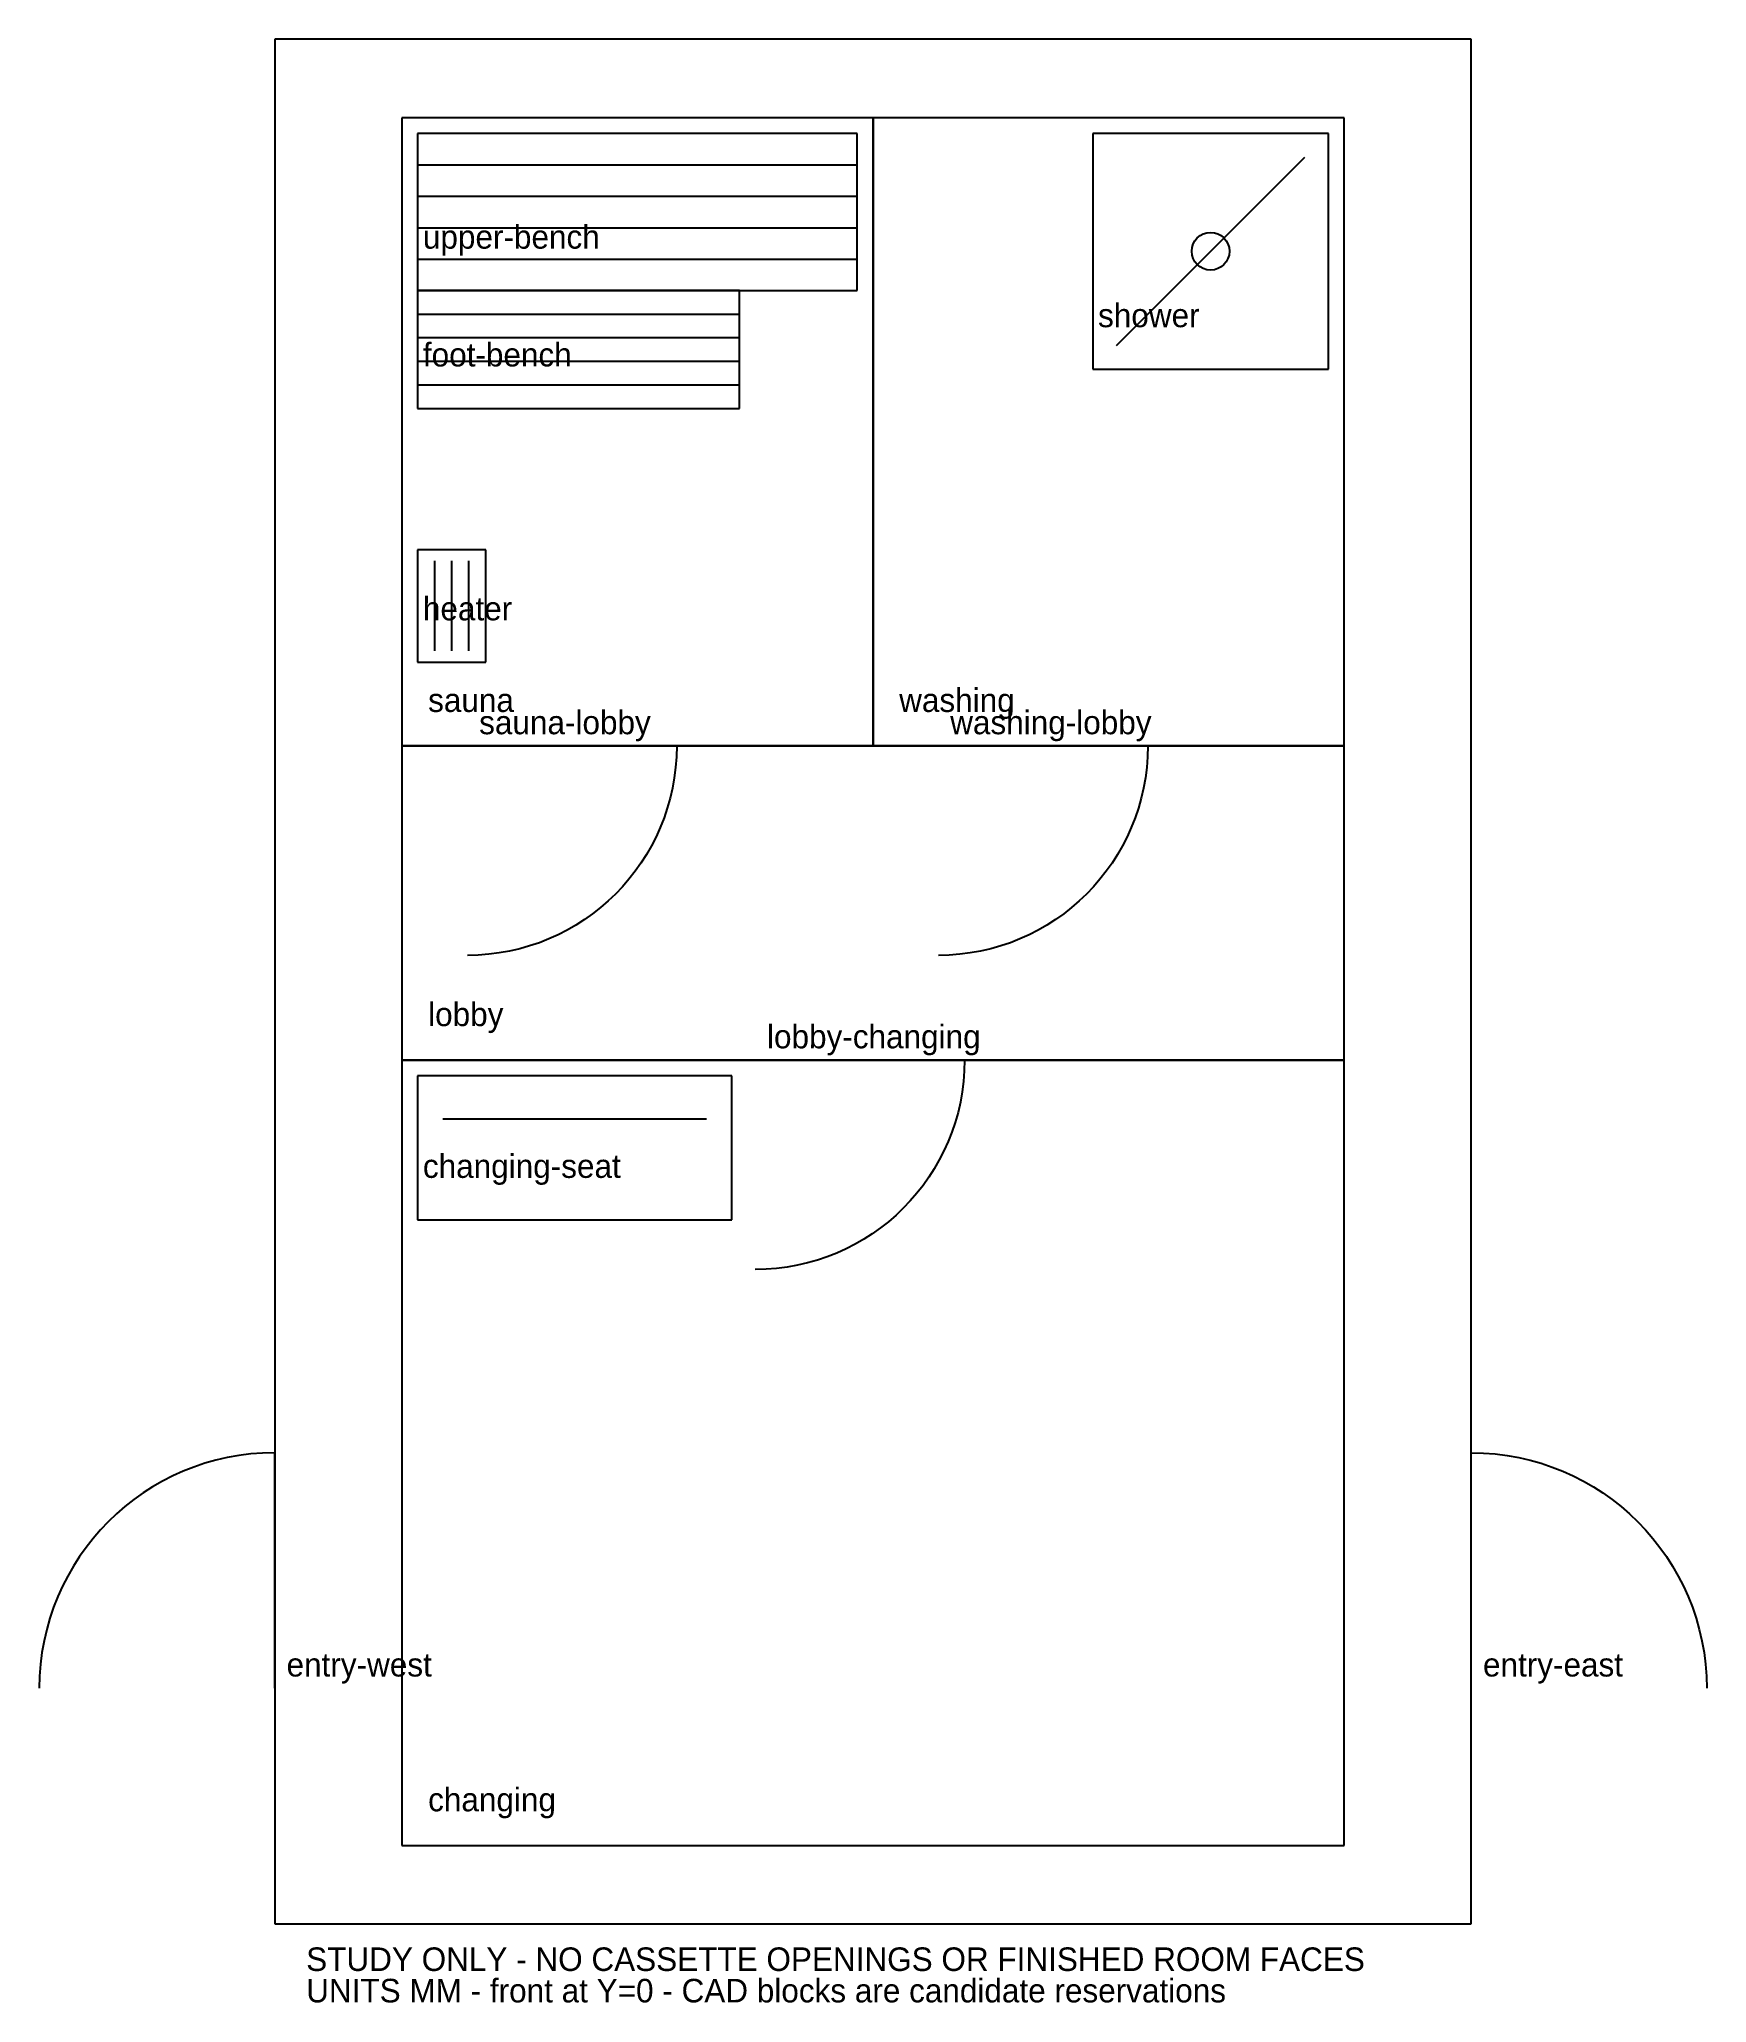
# Model space of a CAD drawing. Header units: millimetres. Extents: x -900 to 5472, y -301 to 7200.
import ezdxf

# ---------------------------------------------------------------- set-up
doc = ezdxf.new("R2010")
doc.units = ezdxf.units.MM
for name, color, linetype in [('ANNOTATION', 7, 'CONTINUOUS'), ('DOOR_CANDIDATE', 1, 'CONTINUOUS'), ('EQUIPMENT', 3, 'CONTINUOUS'), ('PROGRAM_UNBUILT', 4, 'CONTINUOUS'), ('SHELL_REFERENCE', 8, 'CONTINUOUS')]:
    doc.layers.add(name, color=color, linetype=linetype)

# ---------------------------------------------------------------- blocks, each defined once
blk = doc.blocks.new('OBTP_HEATER_SW80')
at = {"layer": 'EQUIPMENT'}
for p, q in [((1, 1), (0, 1)), ((0, 1), (0, 0)), ((0.25, 0.1), (0.25, 0.9)), ((0.5, 0.1), (0.5, 0.9)), ((0.75, 0.1), (0.75, 0.9)), ((1, 0), (1, 1)), ((0, 0), (1, 0))]:
    blk.add_line(p, q, dxfattribs=at)
blk = doc.blocks.new('OBTP_UPPER_BENCH')
at = {"layer": 'EQUIPMENT'}
for p, q in [((1, 1), (0, 1)), ((0, 1), (0, 0)), ((1, 0), (1, 1)), ((0, 0.8), (1, 0.8)), ((0, 0.6), (1, 0.6)), ((0, 0.4), (1, 0.4)), ((0, 0.2), (1, 0.2)), ((0, 0), (1, 0))]:
    blk.add_line(p, q, dxfattribs=at)
blk = doc.blocks.new('OBTP_FOOT_BENCH')
at = {"layer": 'EQUIPMENT'}
for p, q in [((1, 1), (0, 1)), ((0, 1), (0, 0)), ((1, 0), (1, 1)), ((0, 0.8), (1, 0.8)), ((0, 0.6), (1, 0.6)), ((0, 0.4), (1, 0.4)), ((0, 0.2), (1, 0.2)), ((0, 0), (1, 0))]:
    blk.add_line(p, q, dxfattribs=at)
blk = doc.blocks.new('OBTP_SHOWER')
at = {"layer": 'EQUIPMENT'}
for p, q in [((1, 1), (0, 1)), ((0, 1), (0, 0)), ((1, 0), (1, 1)), ((0.1, 0.1), (0.9, 0.9)), ((0, 0), (1, 0))]:
    blk.add_line(p, q, dxfattribs=at)
blk.add_circle((0.5, 0.5), 0.08, dxfattribs=at)
blk = doc.blocks.new('OBTP_CHANGING_SEAT')
at = {"layer": 'EQUIPMENT'}
for p, q in [((1, 1), (0, 1)), ((0, 1), (0, 0)), ((1, 0), (1, 1)), ((0.08, 0.7), (0.92, 0.7)), ((0, 0), (1, 0))]:
    blk.add_line(p, q, dxfattribs=at)
blk = doc.blocks.new('OBTP_DOOR_CANDIDATE')
at = {"layer": 'DOOR_CANDIDATE'}
blk.add_line((0, 0), (1, 0), dxfattribs=at)
blk.add_arc((0, 0), 1, 0, 90, dxfattribs=at)

msp = doc.modelspace()

# ---------------------------------------------------------------- linework, layer by layer
at = {"layer": 'PROGRAM_UNBUILT'}
for p, q in [((2286, 6900), (486, 6900)), ((486, 6900), (486, 4500)), ((2286, 4500), (2286, 6900)), ((4086, 6900), (2286, 6900)), ((2286, 6900), (2286, 4500)), ((4086, 4500), (4086, 6900)), ((4086, 4500), (486, 4500)), ((486, 4500), (486, 3300)), ((486, 4500), (2286, 4500)), ((2286, 4500), (4086, 4500)), ((4086, 3300), (4086, 4500)), ((4086, 3300), (486, 3300)), ((486, 3300), (486, 300)), ((486, 3300), (4086, 3300)), ((4086, 300), (4086, 3300)), ((486, 300), (4086, 300))]:
    msp.add_line(p, q, dxfattribs=at)
at = {"layer": 'SHELL_REFERENCE'}
for p, q in [((4572, 7200), (0, 7200)), ((0, 7200), (0, 0)), ((4572, 0), (4572, 7200)), ((0, 0), (4572, 0))]:
    msp.add_line(p, q, dxfattribs=at)

# ---------------------------------------------------------------- block references
at = {"layer": 'DOOR_CANDIDATE', "xscale": 800, "yscale": -800}
for p in [(736, 4500), (2536, 4500), (1836, 3300)]:
    msp.add_blockref('OBTP_DOOR_CANDIDATE', p, dxfattribs=at)
at = {"layer": 'DOOR_CANDIDATE', "xscale": 900, "rotation": 90}
for p, yscale in [((0, 900), 900), ((4572, 900), -900)]:
    msp.add_blockref('OBTP_DOOR_CANDIDATE', p, dxfattribs=dict(at, yscale=yscale))
at = {"layer": 'EQUIPMENT'}
for name, p, xscale, yscale in [('OBTP_UPPER_BENCH', (546, 6240), 1680, 600), ('OBTP_SHOWER', (3126, 5940), 900, 900), ('OBTP_FOOT_BENCH', (546, 5790), 1230, 450), ('OBTP_HEATER_SW80', (546, 4820), 260, 430), ('OBTP_CHANGING_SEAT', (546, 2690), 1200, 550)]:
    msp.add_blockref(name, p, dxfattribs=dict(at, xscale=xscale, yscale=yscale))

# ---------------------------------------------------------------- texts
at = {"layer": 'ANNOTATION'}
for s, p in [('upper-bench', (566, 6400)), ('shower', (3146, 6100)), ('foot-bench', (566, 5950)), ('heater', (566, 4980)), ('sauna', (586, 4630)), ('washing', (2386, 4630)), ('sauna-lobby', (781, 4545)), ('washing-lobby', (2581, 4545)), ('lobby', (586, 3430)), ('lobby-changing', (1881, 3345)), ('changing-seat', (566, 2850)), ('entry-west', (45, 945)), ('entry-east', (4617, 945)), ('changing', (586, 430)), ('STUDY ONLY - NO CASSETTE OPENINGS OR FINISHED ROOM FACES', (120, -180)), ('UNITS MM - front at Y=0 - CAD blocks are candidate reservations', (120, -300))]:
    msp.add_text(s, height=90, dxfattribs=at).set_placement(p)

doc.saveas('drawing.dxf')
